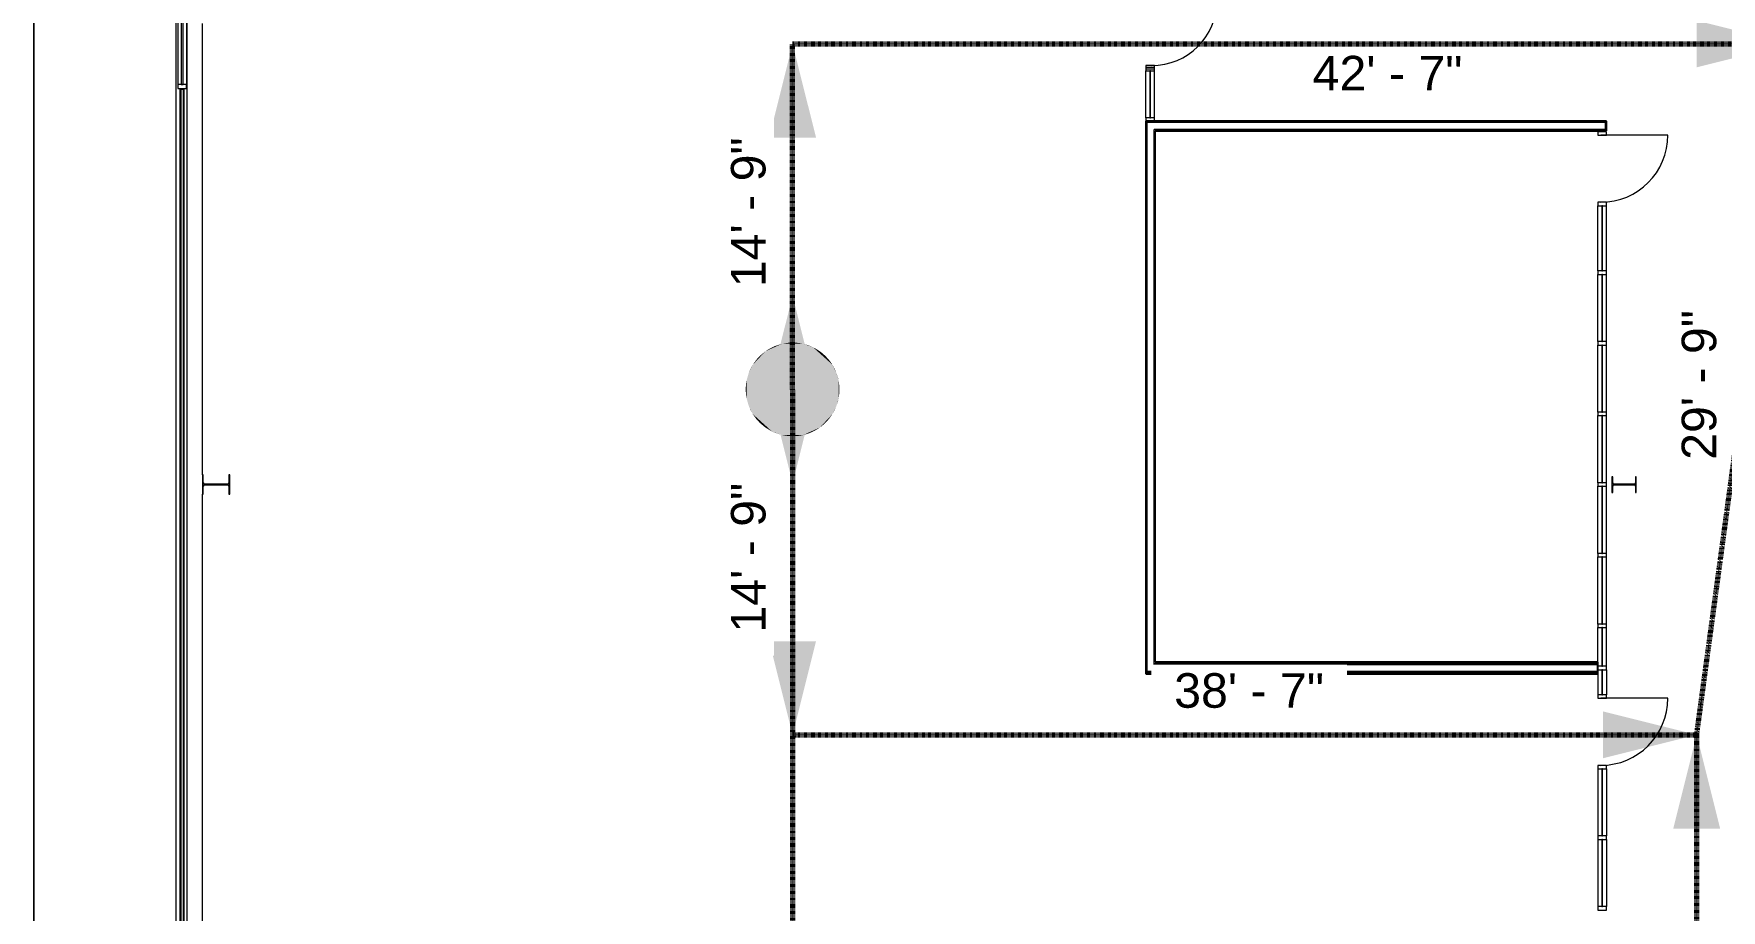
# Model space of a CAD drawing. Header units: inches. Extents: x -1442 to 59636, y -36095 to 792.
# Drawn here: x 55256 to 56120, y -21603 to -21154 of the extents above; entities that cross this region are included whole.
import ezdxf

# ---------------------------------------------------------------- set-up
doc = ezdxf.new("R2010")
doc.units = ezdxf.units.IN
doc.header["$MEASUREMENT"] = 0
doc.linetypes.add('Dash', pattern=[0.25, 0.125, -0.125])
for name, color, linetype, lineweight in [('A-ANNO-IDEN', 131, 'Continuous', 9), ('A-ANNO-NOTE', 131, 'Continuous', 9), ('A-DOOR', 31, 'Continuous', 9), ('A-GENM', 13, 'Continuous', 9), ('A-GLAZ-CURT', 52, 'Continuous', 13), ('A-GLAZ-CWMG', 51, 'Continuous', 13), ('A-SITE-SWLK', 140, 'Continuous', 9), ('A-WALL', 113, 'Continuous', 9), ('A-WALL-PATT', 111, 'Continuous', 25), ('C-TOPO', 7, 'Continuous', 9), ('I-WALL', 2, 'Continuous', 9), ('L-SITE-WALL', 31, 'Continuous', 13), ('S-BEAM', 12, 'Continuous', 9), ('S-COLS', 52, 'Continuous', 13)]:
    doc.layers.add(name, color=color, linetype=linetype, lineweight=lineweight)
doc.styles.add('Arial_2', font='arial.ttf', dxfattribs={"height": 17.703593})
pattern_1 = [(45, (33272.468, 0), (-19.00703, 19.00703), []), (45, (33272.468, 28.8), (-19.00703, 19.00703), [])]
pattern_2 = [(0, (33272.468, 0), (61.44, 15.36), [2.534, -43.546, 2.534, -43.546, -245.76]), (0, (33272.468, 0), (61.44, 15.36), [-92.16, 2.534, -89.626, 2.534, -43.546, -107.52]), (0, (33272.468, 0), (61.44, 15.36), [-230.4, 2.534, -28.186, 2.534, -74.266]), (120, (33295.508, 7.68), (-44.02215, 45.528601), [2.534, -43.546, 2.534, -43.546, -245.76]), (120, (33295.508, 7.68), (-44.02215, 45.528601), [-92.16, 2.534, -89.626, 2.534, -43.546, -107.52]), (120, (33295.508, 7.68), (-44.02215, 45.528601), [-230.4, 2.534, -28.186, 2.534, -74.266]), (240, (33303.188, 38.4), (-17.41785, -60.888601), [2.534, -43.546, 2.534, -43.546, -245.76]), (240, (33303.188, 38.4), (-17.41785, -60.888601), [-92.16, 2.534, -89.626, 2.534, -43.546, -107.52]), (240, (33303.188, 38.4), (-17.41785, -60.888601), [-230.4, 2.534, -28.186, 2.534, -74.266])]

# ---------------------------------------------------------------- blocks, each defined once
blk = doc.blocks.new('Struct_Xcel_Sports Complex_rvt-2-Egress Plan')
at = {"layer": 'L-SITE-WALL', "color": 10}
blk.add_line((22058.14, -21649.43), (22058.14, -21182.12), dxfattribs=at)
blk = doc.blocks.new('Girt_C - 8_D-1405510-Egress Plan')
at = {"layer": 'S-BEAM', "lineweight": 13}
for p, q in [((22061.64, -21143.68), (22061.64, -21646.84)), ((22069.64, -21380.05), (22069.64, -21148.8)), ((22069.64, -21621.3), (22069.64, -21390.05)), ((22069.64, -21646.84), (22069.64, -21631.3)), ((22069.25, -21647.23), (22062.03, -21647.23))]:
    blk.add_line(p, q, dxfattribs=at)
blk = doc.blocks.new('System Panel - INSULATED LOW-E GLAZING _SEE ELEVATIONS FOR U-FACTOR_ SHGC_ _ LT_-827433-Egress Plan')
at = {"layer": 'A-GLAZ-CURT', "lineweight": 9}
for p, q in [((17.09375, -0.25), (-17.09375, -0.25)), ((-17.09375, -0.25), (-17.09375, -1.25)), ((-17.09375, -1.25), (17.09375, -1.25)), ((17.09375, -1.25), (17.09375, -0.25))]:
    blk.add_line(p, q, dxfattribs=at)
at = {"layer": 'A-GLAZ-CURT'}
for p, q in [((-17.09375, -1.25), (-17.09375, -0.25)), ((17.09375, -0.25), (-17.09375, -0.25)), ((-17.09375, -1.25), (17.09375, -1.25)), ((17.09375, -0.25), (17.09375, -1.25))]:
    blk.add_line(p, q, dxfattribs=at)
blk = doc.blocks.new('Rectangular Mullion - Exterior 2_ x 4_5_-V73-Egress Plan')
at = {"layer": 'A-GLAZ-CWMG'}
for p, q in [((22057.02, -21145.93), (22057.02, -21180.12)), ((22061.52, -21145.93), (22061.52, -21180.12))]:
    blk.add_line(p, q, dxfattribs=at)
blk = doc.blocks.new('Rectangular Mullion - Exterior 2_ x 4_5_-1115231-Egress Plan')
at = {"layer": 'A-GLAZ-CWMG'}
for p, q in [((-1, 3), (1, 3)), ((-1, -1.5), (-1, 3)), ((1, 3), (1, -1.5)), ((1, -1.5), (-1, -1.5))]:
    blk.add_line(p, q, dxfattribs=at)
blk = doc.blocks.new('Door_Single_Storefront - one-1371409-Egress Plan')
at = {"layer": 'A-DOOR', "lineweight": 13}
blk.add_line((-17.21875, 34.4375), (-17.21875, 0), dxfattribs=at)
blk.add_arc((-17.21875, 0), 34.4375, 360, 90, dxfattribs=at)
blk = doc.blocks.new('System Panel - Interior Glazing-1220306-Egress Plan')
at = {"layer": 'A-GLAZ-CURT', "lineweight": 9}
for p, q in [((17.21875, 0.9375), (-17.21875, 0.9375)), ((-17.21875, 0.9375), (-17.21875, 0.5625)), ((-17.21875, 0.5625), (17.21875, 0.5625)), ((17.21875, 0.5625), (17.21875, 0.9375))]:
    blk.add_line(p, q, dxfattribs=at)
blk = doc.blocks.new('Rectangular Mullion - Interior 1_75_ x 4_5_-1214730-Egress Plan')
at = {"layer": 'A-GLAZ-CWMG'}
for p, q in [((22784.14, -21311.8), (22784.14, -21277.37)), ((22788.64, -21311.8), (22788.64, -21277.37))]:
    blk.add_line(p, q, dxfattribs=at)
blk = doc.blocks.new('Rectangular Mullion - Interior 1_75_ x 4_5_-1835424-Egress Plan')
at = {"layer": 'A-GLAZ-CWMG'}
for p, q in [((0, 1.5), (-1.75, 1.5)), ((-1.75, 1.5), (-1.75, -3)), ((0, -3), (0, 1.5)), ((-1.75, -3), (0, -3))]:
    blk.add_line(p, q, dxfattribs=at)
blk = doc.blocks.new('Rectangular Mullion - Interior 1_75_ x 4_5_-1220285-Egress Plan')
at = {"layer": 'A-GLAZ-CWMG'}
for p, q in [((-0.875, 1.5), (0.875, 1.5)), ((-0.875, -3), (-0.875, 1.5)), ((0.875, 1.5), (0.875, -3)), ((0.875, -3), (-0.875, -3))]:
    blk.add_line(p, q, dxfattribs=at)
blk = doc.blocks.new('System Panel - Interior Glazing-1870418-Egress Plan')
at = {"layer": 'A-GLAZ-CURT', "lineweight": 9}
for p, q in [((9.94, 0.94), (-9.94, 0.94)), ((-9.94, 0.94), (-9.94, 0.56)), ((-9.94, 0.56), (9.94, 0.56)), ((9.94, 0.56), (9.94, 0.94))]:
    blk.add_line(p, q, dxfattribs=at)
blk = doc.blocks.new('Rectangular Mullion - Interior 1_75_ x 4_5_-1870416-Egress Plan')
at = {"layer": 'A-GLAZ-CWMG'}
for p, q in [((22784.14, -21476.05), (22784.14, -21458.3)), ((22788.64, -21478.18), (22788.64, -21458.3))]:
    blk.add_line(p, q, dxfattribs=at)
blk = doc.blocks.new('System Panel - Interior Glazing-1835623-Egress Plan')
at = {"layer": 'A-GLAZ-CURT', "lineweight": 9}
for p, q in [((16.71875, 0.9375), (-16.71875, 0.9375)), ((-16.71875, 0.9375), (-16.71875, 0.5625)), ((-16.71875, 0.5625), (16.71875, 0.5625)), ((16.71875, 0.5625), (16.71875, 0.9375))]:
    blk.add_line(p, q, dxfattribs=at)
blk = doc.blocks.new('Rectangular Mullion - Interior 1_75_ x 4_5_-1835621-Egress Plan')
at = {"layer": 'A-GLAZ-CWMG'}
for p, q in [((22784.14, -21275.62), (22784.14, -21242.18)), ((22788.64, -21275.62), (22788.64, -21242.18))]:
    blk.add_line(p, q, dxfattribs=at)
blk = doc.blocks.new('Rectangular Mullion - Interior 1_75_ x 4_5_-1314720-Egress Plan')
at = {"layer": 'A-GLAZ-CWMG'}
for p, q in [((-0.875, 1.5), (0.875, 1.5)), ((-0.875, -3), (-0.875, 1.5)), ((0.875, 1.5), (0.875, -3)), ((0.875, -3), (-0.875, -3))]:
    blk.add_line(p, q, dxfattribs=at)
blk = doc.blocks.new('Path of Travel - 01 Start-1871620-Egress Plan')
at = {"layer": 'A-GENM', "linetype": 'Dash', "lineweight": 70}
blk.add_line((8.96, 0), (185.96, 0), dxfattribs=at)
blk = doc.blocks.new('Path of Travel - 02 Middle-1871644-Egress Plan')
at = {"layer": 'A-GENM', "linetype": 'Dash', "lineweight": 70}
blk.add_line((8.96, 0), (471.95, 0), dxfattribs=at)
blk = doc.blocks.new('Path of Travel - 02 Middle-1871670-Egress Plan')
at = {"layer": 'A-GENM', "linetype": 'Dash', "lineweight": 70}
blk.add_line((8.96, 0), (366.19, 0), dxfattribs=at)
blk = doc.blocks.new('Path of Travel - 02 Middle-1853280-Egress Plan')
at = {"layer": 'A-GENM', "linetype": 'Dash', "lineweight": 70}
blk.add_line((8.96, 0), (519.87, 0), dxfattribs=at)
blk = doc.blocks.new('Path of Travel - 02 Middle-1871584-Egress Plan')
at = {"layer": 'A-GENM', "linetype": 'Dash', "lineweight": 70}
blk.add_line((8.96, 0), (163.77, 0), dxfattribs=at)
blk = doc.blocks.new('Path of Travel - 02 Middle-1871645-Egress Plan')
at = {"layer": 'A-GENM', "linetype": 'Dash', "lineweight": 70}
blk.add_line((8.96, 0), (799.08, 0), dxfattribs=at)
blk = doc.blocks.new('Rectangular Mullion - Interior 1_75_ x 4_5_-1220307-Egress Plan')
at = {"layer": 'A-GLAZ-CWMG'}
for p, q in [((-1.75, 1.5), (0, 1.5)), ((-1.75, -3), (-1.75, 1.5)), ((0, 1.5), (0, -3)), ((0, -3), (-1.75, -3))]:
    blk.add_line(p, q, dxfattribs=at)
blk = doc.blocks.new('System Panel - Interior Glazing-1220293-Egress Plan')
at = {"layer": 'A-GLAZ-CURT', "lineweight": 9}
for p, q in [((17.21875, -0.5625), (-17.21875, -0.5625)), ((-17.21875, -0.5625), (-17.21875, -0.9375)), ((-17.21875, -0.9375), (17.21875, -0.9375)), ((17.21875, -0.9375), (17.21875, -0.5625))]:
    blk.add_line(p, q, dxfattribs=at)
blk = doc.blocks.new('System Panel - Interior Glazing-1870824-Egress Plan')
at = {"layer": 'A-GLAZ-CURT', "lineweight": 9}
for p, q in [((17.21875, -0.5625), (-17.21875, -0.5625)), ((-17.21875, -0.5625), (-17.21875, -0.9375)), ((-17.21875, -0.9375), (17.21875, -0.9375)), ((17.21875, -0.9375), (17.21875, -0.5625))]:
    blk.add_line(p, q, dxfattribs=at)
blk = doc.blocks.new('Rectangular Mullion - Interior 1_75_ x 4_5_-1179494-Egress Plan')
at = {"layer": 'A-GLAZ-CWMG'}
for p, q in [((24570.45, -22362.3), (24604.89, -22362.3)), ((24570.45, -22366.8), (24604.89, -22366.8))]:
    blk.add_line(p, q, dxfattribs=at)
blk = doc.blocks.new('Rectangular Mullion - Interior 1_75_ x 4_5_-1220290-Egress Plan')
at = {"layer": 'A-GLAZ-CWMG'}
for p, q in [((-0.875, 3), (0.875, 3)), ((-0.875, -1.5), (-0.875, 3)), ((0.875, 3), (0.875, -1.5)), ((0.875, -1.5), (-0.875, -1.5))]:
    blk.add_line(p, q, dxfattribs=at)
blk = doc.blocks.new('Door_Single_Storefront - one-1371407-Egress Plan')
at = {"layer": 'A-DOOR', "lineweight": 13}
blk.add_line((-17.21875, 34.4375), (-17.21875, 0), dxfattribs=at)
blk.add_arc((-17.21875, 0), 34.4375, 360, 90, dxfattribs=at)
blk = doc.blocks.new('Rectangular Mullion - Interior 1_75_ x 4_5_-1870858-Egress Plan')
at = {"layer": 'A-GLAZ-CWMG'}
for p, q in [((22784.14, -21530.68), (22784.14, -21565.12)), ((22788.64, -21530.68), (22788.64, -21565.12))]:
    blk.add_line(p, q, dxfattribs=at)
blk = doc.blocks.new('System Panel - Interior Glazing-1870739-Egress Plan')
at = {"layer": 'A-GLAZ-CURT', "lineweight": 9}
for p, q in [((6.41, -0.56), (-6.41, -0.56)), ((-6.41, -0.56), (-6.41, -0.94)), ((-6.41, -0.94), (6.41, -0.94)), ((6.41, -0.94), (6.41, -0.56))]:
    blk.add_line(p, q, dxfattribs=at)
blk = doc.blocks.new('Rectangular Mullion - Interior 1_75_ x 4_5_-1870859-Egress Plan')
at = {"layer": 'A-GLAZ-CWMG'}
for p, q in [((22784.14, -21482.05), (22784.14, -21492.74)), ((22788.64, -21479.93), (22788.64, -21492.74))]:
    blk.add_line(p, q, dxfattribs=at)
blk = doc.blocks.new('Door_Single_Storefront - one-1980270-Egress Plan')
at = {"layer": 'A-DOOR', "lineweight": 13}
blk.add_line((-16.71875, 33.4375), (-16.71875, 0), dxfattribs=at)
blk.add_arc((-16.71875, 0), 33.4375, 360, 90, dxfattribs=at)
blk = doc.blocks.new('System Panel - Interior Glazing-1980142-Egress Plan')
at = {"layer": 'A-GLAZ-CURT', "lineweight": 9}
for p, q in [((12.03, -0.56), (-12.03, -0.56)), ((-12.03, -0.56), (-12.03, -0.94)), ((-12.03, -0.94), (12.03, -0.94)), ((12.03, -0.94), (12.03, -0.56))]:
    blk.add_line(p, q, dxfattribs=at)
blk = doc.blocks.new('Rectangular Mullion - Interior 1_75_ x 4_5_-1980268-Egress Plan')
at = {"layer": 'A-GLAZ-CWMG'}
for p, q in [((22552.7, -21197.18), (22552.7, -21173.12)), ((22557.2, -21197.18), (22557.2, -21173.12))]:
    blk.add_line(p, q, dxfattribs=at)
blk = doc.blocks.new('Rectangular Mullion - Interior 1_75_ x 4_5_-1220297-Egress Plan')
at = {"layer": 'A-GLAZ-CWMG'}
for p, q in [((-1.75, 3), (0, 3)), ((-1.75, -1.5), (-1.75, 3)), ((0, 3), (0, -1.5)), ((0, -1.5), (-1.75, -1.5))]:
    blk.add_line(p, q, dxfattribs=at)

msp = doc.modelspace()

# ---------------------------------------------------------------- hatches: boundary and pattern name
at = {"layer": 'A-ANNO-NOTE'}
for points in [[(56107.21, -21171.3), (56155.21, -21159.3), (56107.21, -21147.3)], [(55656.31, -21207.3), (55644.31, -21159.3), (55632.31, -21207.3)], [(55656.31, -21336.3), (55644.31, -21288.3), (55632.31, -21336.3)], [(55623.91, -21323.65), (55638.93, -21312.9), (55630.35, -21316.77)], [(55623.91, -21323.65), (55654.78, -21314.7), (55638.93, -21312.9)], [(55623.91, -21323.65), (55638.93, -21312.9), (55630.35, -21316.77)], [(55623.91, -21323.65), (55654.78, -21314.7), (55638.93, -21312.9)], [(55633.83, -21357.89), (55654.78, -21314.7), (55623.91, -21323.65)], [(55633.83, -21357.89), (55654.78, -21314.7), (55623.91, -21323.65)], [(55623.91, -21323.65), (55630.35, -21316.77), (55625.74, -21321.08)], [(55623.91, -21323.65), (55630.35, -21316.77), (55625.74, -21321.08)], [(55625.74, -21321.08), (55630.35, -21316.77), (55627.58, -21319.09)], [(55625.74, -21321.08), (55630.35, -21316.77), (55627.58, -21319.09)], [(55630.35, -21316.77), (55638.93, -21312.9), (55635.07, -21314.14)], [(55630.35, -21316.77), (55638.93, -21312.9), (55635.07, -21314.14)], [(55630.35, -21316.77), (55635.07, -21314.14), (55631.47, -21316.02)], [(55630.35, -21316.77), (55635.07, -21314.14), (55631.47, -21316.02)], [(55633.83, -21357.89), (55664.7, -21348.94), (55654.78, -21314.7)], [(55633.83, -21357.89), (55664.7, -21348.94), (55654.78, -21314.7)], [(55638.93, -21312.9), (55649.68, -21312.9), (55642.05, -21312.4)], [(55638.93, -21312.9), (55649.68, -21312.9), (55642.05, -21312.4)], [(55654.78, -21314.7), (55649.68, -21312.9), (55638.93, -21312.9)], [(55654.78, -21314.7), (55649.68, -21312.9), (55638.93, -21312.9)], [(55649.68, -21312.9), (55646.56, -21312.4), (55642.05, -21312.4)], [(55649.68, -21312.9), (55646.56, -21312.4), (55642.05, -21312.4)], [(55646.11, -21312.36), (55644.76, -21312.3), (55642.5, -21312.36)], [(55646.11, -21312.36), (55644.76, -21312.3), (55642.5, -21312.36)], [(55646.56, -21312.4), (55646.11, -21312.36), (55642.5, -21312.36)], [(55646.56, -21312.4), (55646.11, -21312.36), (55642.5, -21312.36)], [(55649.68, -21312.9), (55648.35, -21312.64), (55646.56, -21312.4)], [(55649.68, -21312.9), (55648.35, -21312.64), (55646.56, -21312.4)], [(55653.54, -21314.14), (55652.28, -21313.66), (55649.68, -21312.9)], [(55654.78, -21314.7), (55653.54, -21314.14), (55649.68, -21312.9)], [(55653.54, -21314.14), (55652.28, -21313.66), (55649.68, -21312.9)], [(55654.78, -21314.7), (55653.54, -21314.14), (55649.68, -21312.9)], [(55658.27, -21316.77), (55657.14, -21316.02), (55654.78, -21314.7)], [(55664.7, -21323.65), (55658.27, -21316.77), (55654.78, -21314.7)], [(55664.7, -21348.94), (55664.7, -21323.65), (55654.78, -21314.7)], [(55664.7, -21348.94), (55664.7, -21323.65), (55654.78, -21314.7)], [(55664.7, -21323.65), (55658.27, -21316.77), (55654.78, -21314.7)], [(55658.27, -21316.77), (55657.14, -21316.02), (55654.78, -21314.7)], [(55661.04, -21319.09), (55659.35, -21317.59), (55658.27, -21316.77)], [(55662.87, -21321.08), (55661.04, -21319.09), (55658.27, -21316.77)], [(55664.7, -21323.65), (55662.87, -21321.08), (55658.27, -21316.77)], [(55664.7, -21323.65), (55662.87, -21321.08), (55658.27, -21316.77)], [(55662.87, -21321.08), (55661.04, -21319.09), (55658.27, -21316.77)], [(55661.04, -21319.09), (55659.35, -21317.59), (55658.27, -21316.77)], [(55623.91, -21348.94), (55623.91, -21323.65), (55621.9, -21327.69)], [(55621.9, -21327.69), (55623.91, -21323.65), (55622.81, -21325.62)], [(55621.9, -21327.69), (55623.91, -21323.65), (55622.81, -21325.62)], [(55623.91, -21348.94), (55623.91, -21323.65), (55621.9, -21327.69)], [(55633.83, -21357.89), (55623.91, -21323.65), (55623.91, -21348.94)], [(55633.83, -21357.89), (55623.91, -21323.65), (55623.91, -21348.94)], [(55664.7, -21323.65), (55664.21, -21322.89), (55662.87, -21321.08)], [(55664.7, -21323.65), (55664.21, -21322.89), (55662.87, -21321.08)], [(55666.71, -21327.69), (55665.8, -21325.62), (55664.7, -21323.65)], [(55666.71, -21344.9), (55666.71, -21327.69), (55664.7, -21323.65)], [(55664.7, -21348.94), (55666.71, -21344.9), (55664.7, -21323.65)], [(55664.7, -21348.94), (55666.71, -21344.9), (55664.7, -21323.65)], [(55666.71, -21344.9), (55666.71, -21327.69), (55664.7, -21323.65)], [(55666.71, -21327.69), (55665.8, -21325.62), (55664.7, -21323.65)], [(55620.54, -21339.67), (55620.54, -21332.92), (55620.33, -21335.17)], [(55620.54, -21339.67), (55620.54, -21332.92), (55620.33, -21335.17)], [(55620.54, -21339.67), (55620.33, -21335.17), (55620.33, -21337.42)], [(55620.54, -21339.67), (55620.33, -21335.17), (55620.33, -21337.42)], [(55620.77, -21341), (55620.77, -21331.59), (55620.54, -21332.92)], [(55620.77, -21341), (55620.77, -21331.59), (55620.54, -21332.92)], [(55620.77, -21341), (55620.54, -21332.92), (55620.54, -21339.67)], [(55620.77, -21341), (55620.54, -21332.92), (55620.54, -21339.67)], [(55620.77, -21341), (55621.9, -21327.69), (55620.77, -21331.59)], [(55621.9, -21344.9), (55621.9, -21327.69), (55620.77, -21341)], [(55621.9, -21344.9), (55621.9, -21327.69), (55620.77, -21331.59)], [(55621.9, -21344.9), (55620.77, -21331.59), (55620.77, -21341)], [(55623.91, -21348.94), (55621.9, -21327.69), (55621.9, -21344.9)], [(55623.91, -21348.94), (55621.9, -21327.69), (55621.9, -21344.9)], [(55667.84, -21331.59), (55667.54, -21330.27), (55666.71, -21327.69)], [(55667.84, -21341), (55667.84, -21331.59), (55666.71, -21327.69)], [(55666.71, -21344.9), (55667.84, -21341), (55666.71, -21327.69)], [(55667.84, -21331.59), (55667.54, -21330.27), (55666.71, -21327.69)], [(55666.71, -21344.9), (55667.84, -21331.59), (55666.71, -21327.69)], [(55666.71, -21344.9), (55667.84, -21341), (55667.84, -21331.59)], [(55668.07, -21339.67), (55668.07, -21332.92), (55667.84, -21331.59)], [(55667.84, -21341), (55668.07, -21339.67), (55667.84, -21331.59)], [(55667.84, -21341), (55668.07, -21339.67), (55667.84, -21331.59)], [(55668.07, -21339.67), (55668.07, -21332.92), (55667.84, -21331.59)], [(55668.28, -21337.42), (55668.28, -21335.17), (55668.07, -21332.92)], [(55668.07, -21339.67), (55668.28, -21337.42), (55668.07, -21332.92)], [(55668.07, -21339.67), (55668.28, -21337.42), (55668.07, -21332.92)], [(55668.28, -21337.42), (55668.28, -21335.17), (55668.07, -21332.92)], [(55644.31, -21384.3), (55656.31, -21336.3), (55632.31, -21336.3)], [(55666.71, -21344.9), (55667.54, -21342.32), (55667.84, -21341)], [(55666.71, -21344.9), (55667.54, -21342.32), (55667.84, -21341)], [(55623.91, -21348.94), (55621.9, -21344.9), (55622.81, -21346.97)], [(55623.91, -21348.94), (55621.9, -21344.9), (55622.81, -21346.97)], [(55630.35, -21355.82), (55623.91, -21348.94), (55625.74, -21351.51)], [(55633.83, -21357.89), (55623.91, -21348.94), (55630.35, -21355.82)], [(55633.83, -21357.89), (55623.91, -21348.94), (55630.35, -21355.82)], [(55630.35, -21355.82), (55623.91, -21348.94), (55625.74, -21351.51)], [(55630.35, -21355.82), (55625.74, -21351.51), (55627.58, -21353.5)], [(55630.35, -21355.82), (55625.74, -21351.51), (55627.58, -21353.5)], [(55649.68, -21359.69), (55664.7, -21348.94), (55633.83, -21357.89)], [(55649.68, -21359.69), (55664.7, -21348.94), (55633.83, -21357.89)], [(55649.68, -21359.69), (55658.27, -21355.82), (55664.7, -21348.94)], [(55649.68, -21359.69), (55658.27, -21355.82), (55664.7, -21348.94)], [(55658.27, -21355.82), (55662.87, -21351.51), (55664.7, -21348.94)], [(55658.27, -21355.82), (55662.87, -21351.51), (55664.7, -21348.94)], [(55658.27, -21355.82), (55661.04, -21353.5), (55662.87, -21351.51)], [(55658.27, -21355.82), (55661.04, -21353.5), (55662.87, -21351.51)], [(55664.7, -21348.94), (55665.8, -21346.97), (55666.71, -21344.9)], [(55664.7, -21348.94), (55665.8, -21346.97), (55666.71, -21344.9)], [(55649.68, -21359.69), (55633.83, -21357.89), (55638.93, -21359.69)], [(55638.93, -21359.69), (55633.83, -21357.89), (55635.07, -21358.45)], [(55649.68, -21359.69), (55633.83, -21357.89), (55638.93, -21359.69)], [(55638.93, -21359.69), (55633.83, -21357.89), (55635.07, -21358.45)], [(55646.56, -21360.19), (55638.93, -21359.69), (55642.05, -21360.19)], [(55646.56, -21360.19), (55649.68, -21359.69), (55638.93, -21359.69)], [(55646.56, -21360.19), (55649.68, -21359.69), (55638.93, -21359.69)], [(55642.05, -21360.19), (55646.56, -21360.19), (55638.93, -21359.69)], [(55646.11, -21360.23), (55646.56, -21360.19), (55642.05, -21360.19)], [(55646.11, -21360.23), (55646.56, -21360.19), (55642.05, -21360.19)], [(55643.85, -21360.29), (55646.11, -21360.23), (55642.5, -21360.23)], [(55643.85, -21360.29), (55646.11, -21360.23), (55642.5, -21360.23)], [(55646.56, -21360.19), (55648.35, -21359.95), (55649.68, -21359.69)], [(55646.56, -21360.19), (55648.35, -21359.95), (55649.68, -21359.69)], [(55649.68, -21359.69), (55653.54, -21358.45), (55658.27, -21355.82)], [(55649.68, -21359.69), (55653.54, -21358.45), (55658.27, -21355.82)], [(55649.68, -21359.69), (55652.28, -21358.93), (55653.54, -21358.45)], [(55649.68, -21359.69), (55652.28, -21358.93), (55653.54, -21358.45)], [(55653.54, -21358.45), (55657.14, -21356.57), (55658.27, -21355.82)], [(55653.54, -21358.45), (55657.14, -21356.57), (55658.27, -21355.82)], [(55653.54, -21358.45), (55655.98, -21357.27), (55657.14, -21356.57)], [(55653.54, -21358.45), (55655.98, -21357.27), (55657.14, -21356.57)], [(55658.27, -21355.82), (55659.35, -21355), (55661.04, -21353.5)], [(55658.27, -21355.82), (55659.35, -21355), (55661.04, -21353.5)], [(55644.31, -21513.3), (55656.31, -21465.3), (55632.31, -21465.3), (55637.14, -21484.63)], [(56059.3, -21525.3), (56107.3, -21513.3), (56059.3, -21501.3)], [(56119.3, -21561.3), (56107.3, -21513.3), (56095.3, -21561.3)]]:
    msp.add_hatch(color=256, dxfattribs=at).paths.add_polyline_path(points, flags=0)
at = {"layer": 'A-WALL-PATT', "lineweight": 9}
h = msp.add_hatch(dxfattribs=at)
h.set_pattern_fill('FP_13', color=256, style=0, pattern_type=2)
h.set_pattern_definition(pattern_2)
h.paths.add_polyline_path([(55825.8, -21480.8), (55825.8, -21198.93), (55825.17, -21198.93), (55825.17, -21480.8)], flags=0)
h.paths.add_polyline_path([(55825.17, -21135.18), (55825.8, -21135.18), (55825.8, -20899.99), (55825.6, -20899.99), (55825.17, -20899.55), (55825.17, -21132.3)], flags=0)
h = msp.add_hatch(dxfattribs=at)
h.set_pattern_fill('FP_13', color=256, style=0, pattern_type=2)
h.set_pattern_definition(pattern_2)
h.paths.add_polyline_path([(55830.05, -21476.05), (55830.05, -21203.18), (55829.42, -21203.18), (55829.42, -21476.05)], flags=0)
h.paths.add_polyline_path([(55829.42, -21130.93), (55830.05, -21130.93), (55830.05, -20900.3), (55829.42, -20900.3), (55829.42, -21130.31)], flags=0)
h.paths.add_polyline_path([(55825.8, -20900.18), (55827.73, -20900.18), (55827.73, -20899.92), (55825.8, -20899.75), (55825.8, -20899.99)], flags=0)
h = msp.add_hatch(dxfattribs=at)
h.set_pattern_fill('FP_13', color=256, style=0, pattern_type=2)
h.set_pattern_definition(pattern_2)
h.paths.add_polyline_path([(55986.66, -21199.55), (56061.11, -21199.55), (56061.11, -21198.93), (55825.8, -21198.93), (55825.8, -21199.55), (55830.05, -21199.55)], flags=0)
h = msp.add_hatch(dxfattribs=at)
h.set_pattern_fill('FP_13', color=256, style=0, pattern_type=2)
h.set_pattern_definition(pattern_2)
h.paths.add_polyline_path([(56056.61, -21203.8), (56061.11, -21203.8), (56061.11, -21199.55), (56060.48, -21199.55), (56060.48, -21203.18), (55830.05, -21203.18), (55830.05, -21203.8), (56023.02, -21203.8)], flags=0)
h = msp.add_hatch(dxfattribs=at)
h.set_pattern_fill('FP_13', color=256, style=0, pattern_type=2)
h.set_pattern_definition(pattern_2)
h.paths.add_polyline_path([(56056.61, -21481.43), (56056.61, -21480.8), (55825.17, -21480.8), (55825.17, -21481.43), (55986.66, -21481.43)], flags=0)
h = msp.add_hatch(dxfattribs=at)
h.set_pattern_fill('FP_13', color=256, style=0, pattern_type=2)
h.set_pattern_definition(pattern_2)
h.paths.add_polyline_path([(56056.61, -21476.68), (56056.61, -21476.05), (55829.42, -21476.05), (55829.42, -21476.68), (55986.66, -21476.68)], flags=0)
h = msp.add_hatch(dxfattribs=at)
h.set_pattern_fill('FP_13', color=256, style=0, pattern_type=2)
h.set_pattern_definition(pattern_2)
h.paths.add_polyline_path([(55898.74, -21477.3), (56056.61, -21477.3), (56056.61, -21476.68), (55829.42, -21476.68), (55829.42, -21477.3), (55830.05, -21477.3)], flags=0)
at = {"layer": 'S-COLS', "lineweight": 9}
h = msp.add_hatch(dxfattribs=at)
h.set_pattern_fill('FP_11', color=256, style=0, pattern_type=2)
h.set_pattern_definition(pattern_1)
h.paths.add_polyline_path([(55342.11, -21390.05), (55342.54, -21390.05), (55342.54, -21385.89), (55342.74, -21385.4), (55343.23, -21385.2), (55354.98, -21385.2), (55355.47, -21385.4), (55355.67, -21385.89), (55355.67, -21390.05), (55356.11, -21390.05), (55356.11, -21380.05), (55355.67, -21380.05), (55355.67, -21384.22), (55355.47, -21384.71), (55354.98, -21384.91), (55343.23, -21384.91), (55342.74, -21384.71), (55342.54, -21384.22), (55342.54, -21380.05), (55342.11, -21380.05)], flags=0)
h = msp.add_hatch(dxfattribs=at)
h.set_pattern_fill('FP_11', color=256, style=0, pattern_type=2)
h.set_pattern_definition(pattern_1)
h.paths.add_polyline_path([(56063.86, -21389.05), (56064.29, -21389.05), (56064.29, -21385.89), (56064.49, -21385.4), (56064.98, -21385.2), (56075.23, -21385.2), (56075.72, -21385.4), (56075.92, -21385.93), (56075.92, -21389.05), (56076.36, -21389.05), (56076.36, -21381.05), (56075.92, -21381.05), (56075.92, -21384.22), (56075.72, -21384.71), (56075.23, -21384.91), (56064.98, -21384.91), (56064.46, -21384.63), (56064.29, -21384.18), (56064.29, -21381.05), (56063.86, -21381.05), (56063.86, -21385.93)], flags=0)

# ---------------------------------------------------------------- linework, layer by layer
at = {"layer": 'A-SITE-SWLK', "lineweight": 13}
msp.add_line((55255.7, -20555.02), (55255.7, -21649.18), dxfattribs=at)
at = {"layer": 'A-WALL', "lineweight": 25}
for p, q in [((55330.93, -21182.43), (55330.93, -21649.12)), ((55332.51, -21182.43), (55330.93, -21182.43)), ((55332.51, -21649.12), (55332.51, -21182.43))]:
    msp.add_line(p, q, dxfattribs=at)
at = {"layer": 'A-WALL'}
for p, q in [((55825.8, -21480.8), (55825.8, -21199.55)), ((56060.48, -21199.55), (55825.8, -21199.55)), ((56060.48, -21203.18), (55829.42, -21203.18)), ((55829.42, -21477.3), (55829.42, -21203.18)), ((56060.48, -21199.55), (56060.48, -21203.18)), ((56056.61, -21480.8), (55825.17, -21480.8)), ((55825.17, -21481.43), (56056.61, -21481.43)), ((55829.42, -21476.68), (56056.61, -21476.68)), ((55829.42, -21477.3), (56056.61, -21477.3))]:
    msp.add_line(p, q, dxfattribs=at)
at = {"layer": 'C-TOPO', "lineweight": 13}
for p, q in [((55255.7, -20555.02), (55255.7, -21649.18)), ((55255.7, -21649.18), (55255.7, -20555.02))]:
    msp.add_line(p, q, dxfattribs=at)
at = {"layer": 'I-WALL', "lineweight": 25}
for p, q in [((56061.11, -21198.93), (55825.17, -21198.93)), ((55825.17, -21198.93), (55825.17, -21482.05)), ((55830.05, -21203.8), (56061.11, -21203.8)), ((55830.05, -21476.05), (55830.05, -21203.8)), ((56061.11, -21203.8), (56061.11, -21198.93)), ((55825.17, -21482.05), (56056.61, -21482.05)), ((56056.61, -21476.05), (55830.05, -21476.05)), ((56056.61, -21482.05), (56056.61, -21476.05))]:
    msp.add_line(p, q, dxfattribs=at)
at = {"layer": 'L-SITE-WALL'}
for p, q in [((55328.61, -22800.8), (55328.61, -20889.55)), ((55330.61, -21182.12), (55330.61, -21649.43))]:
    msp.add_line(p, q, dxfattribs=at)
at = {"layer": 'S-COLS', "lineweight": 15}
for p, q in [((55342.54, -21380.05), (55342.11, -21380.05)), ((55342.11, -21380.05), (55342.11, -21390.05)), ((55342.54, -21384.22), (55342.54, -21380.05)), ((55342.54, -21390.05), (55342.54, -21385.89)), ((55354.98, -21384.91), (55343.23, -21384.91)), ((55343.23, -21385.2), (55354.98, -21385.2)), ((55356.11, -21380.05), (55355.67, -21380.05)), ((55355.67, -21380.05), (55355.67, -21384.22)), ((55355.67, -21385.89), (55355.67, -21390.05)), ((55356.11, -21390.05), (55356.11, -21380.05)), ((56064.29, -21381.05), (56063.86, -21381.05)), ((56063.86, -21381.05), (56063.86, -21389.05)), ((56064.29, -21384.22), (56064.29, -21381.05)), ((56064.29, -21389.05), (56064.29, -21385.89)), ((56075.23, -21384.91), (56064.98, -21384.91)), ((56064.98, -21385.2), (56075.23, -21385.2)), ((56076.36, -21381.05), (56075.92, -21381.05)), ((56075.92, -21381.05), (56075.92, -21384.22)), ((56075.92, -21385.89), (56075.92, -21389.05)), ((56076.36, -21389.05), (56076.36, -21381.05)), ((55342.11, -21390.05), (55342.54, -21390.05)), ((55355.67, -21390.05), (55356.11, -21390.05)), ((56063.86, -21389.05), (56064.29, -21389.05)), ((56075.92, -21389.05), (56076.36, -21389.05))]:
    msp.add_line(p, q, dxfattribs=at)
for centre, start, end in [((55343.23, -21384.22), 180, 270), ((55343.23, -21385.89), 90, 180), ((55354.98, -21384.22), 270, 0), ((55354.98, -21385.89), 0, 90), ((56064.98, -21384.22), 180, 270), ((56064.98, -21385.89), 90, 180), ((56075.23, -21384.22), 270, 0), ((56075.23, -21385.89), 0, 90)]:
    msp.add_arc(centre, 0.691, start, end, dxfattribs=at)

# ---------------------------------------------------------------- block references
at = {"layer": 'A-DOOR', "lineweight": 13, "rotation": 270}
for name, p in [('Door_Single_Storefront - one-1980270-Egress Plan', (55828.17, -21153.65)), ('Door_Single_Storefront - one-1371409-Egress Plan', (56058.11, -21223.21)), ('Door_Single_Storefront - one-1371407-Egress Plan', (56058.11, -21511.71))]:
    msp.add_blockref(name, p, dxfattribs=at)
at = {"layer": 'A-GENM', "lineweight": 13}
for name, p, rotation in [('Path of Travel - 01 Start-1871620-Egress Plan', (55644.31, -21345.25), 90), ('Path of Travel - 02 Middle-1871670-Egress Plan', (56106.1, -21522.17), 82.29218591526896), ('Path of Travel - 01 Start-1871620-Egress Plan', (55644.31, -21327.34), 270), ('Path of Travel - 02 Middle-1871584-Egress Plan', (55644.31, -21504.34), 270), ('Path of Travel - 02 Middle-1871645-Egress Plan', (56107.3, -22312.37), 90)]:
    msp.add_blockref(name, p, dxfattribs=dict(at, rotation=rotation))
for name, p in [('Path of Travel - 02 Middle-1853280-Egress Plan', (55635.35, -21159.3)), ('Path of Travel - 02 Middle-1871644-Egress Plan', (55635.35, -21513.3))]:
    msp.add_blockref(name, p, dxfattribs=at)
at = {"layer": 'A-GLAZ-CURT'}
for name, p, rotation in [('System Panel - INSULATED LOW-E GLAZING _SEE ELEVATIONS FOR U-FACTOR_ SHGC_ _ LT_-827433-Egress Plan', (55330.98, -21163.02), 89.99999999996285), ('System Panel - Interior Glazing-1980142-Egress Plan', (55828.17, -21185.15), 270), ('System Panel - Interior Glazing-1835623-Egress Plan', (56058.11, -21258.9), 270), ('System Panel - Interior Glazing-1220306-Egress Plan', (56058.11, -21294.58), 270), ('System Panel - Interior Glazing-1220306-Egress Plan', (56058.11, -21330.77), 270), ('System Panel - Interior Glazing-1220306-Egress Plan', (56058.11, -21366.96), 270), ('System Panel - Interior Glazing-1220306-Egress Plan', (56058.11, -21403.15), 270), ('System Panel - Interior Glazing-1220306-Egress Plan', (56058.11, -21439.33), 270), ('System Panel - Interior Glazing-1870418-Egress Plan', (56058.11, -21468.24), 270), ('System Panel - Interior Glazing-1870739-Egress Plan', (56058.11, -21486.33), 90), ('System Panel - Interior Glazing-1870824-Egress Plan', (56058.11, -21547.9), 90), ('System Panel - Interior Glazing-1220293-Egress Plan', (56058.11, -21584.08), 90)]:
    msp.add_blockref(name, p, dxfattribs=dict(at, rotation=rotation))
at = {"layer": 'A-GLAZ-CWMG'}
for name, p in [('Rectangular Mullion - Exterior 2_ x 4_5_-V73-Egress Plan', (33272.47, 0)), ('Rectangular Mullion - Interior 1_75_ x 4_5_-1980268-Egress Plan', (33272.47, 0)), ('Rectangular Mullion - Interior 1_75_ x 4_5_-1835621-Egress Plan', (33272.47, 0)), ('Rectangular Mullion - Interior 1_75_ x 4_5_-1214730-Egress Plan', (33272.47, 0)), ('Rectangular Mullion - Interior 1_75_ x 4_5_-1214730-Egress Plan', (33272.47, -36.19)), ('Rectangular Mullion - Interior 1_75_ x 4_5_-1214730-Egress Plan', (33272.47, -72.37)), ('Rectangular Mullion - Interior 1_75_ x 4_5_-1214730-Egress Plan', (33272.47, -108.56)), ('Rectangular Mullion - Interior 1_75_ x 4_5_-1214730-Egress Plan', (33272.47, -144.75)), ('Rectangular Mullion - Interior 1_75_ x 4_5_-1870416-Egress Plan', (33272.47, 0)), ('Rectangular Mullion - Interior 1_75_ x 4_5_-1870859-Egress Plan', (33272.47, 0)), ('Rectangular Mullion - Interior 1_75_ x 4_5_-1870858-Egress Plan', (33272.47, 0))]:
    msp.add_blockref(name, p, dxfattribs=at)
at = {"layer": 'A-GLAZ-CWMG', "extrusion": (0, 0, -1)}
for name, p, rotation in [('Rectangular Mullion - Interior 1_75_ x 4_5_-1220290-Egress Plan', (-55828.17, -21171.24), 270), ('Rectangular Mullion - Interior 1_75_ x 4_5_-1220290-Egress Plan', (-55828.17, -21172.24), 270), ('Rectangular Mullion - Exterior 2_ x 4_5_-1115231-Egress Plan', (-55330.98, -21181.12), 90.00000000003713), ('Rectangular Mullion - Interior 1_75_ x 4_5_-1220297-Egress Plan', (-55828.17, -21198.93), 270), ('Rectangular Mullion - Interior 1_75_ x 4_5_-1314720-Egress Plan', (-56058.11, -21241.3), 270), ('Rectangular Mullion - Interior 1_75_ x 4_5_-1220285-Egress Plan', (-56058.11, -21276.49), 270), ('Rectangular Mullion - Interior 1_75_ x 4_5_-1220285-Egress Plan', (-56058.11, -21312.68), 270), ('Rectangular Mullion - Interior 1_75_ x 4_5_-1220285-Egress Plan', (-56058.11, -21348.87), 270), ('Rectangular Mullion - Interior 1_75_ x 4_5_-1220285-Egress Plan', (-56058.11, -21385.05), 270), ('Rectangular Mullion - Interior 1_75_ x 4_5_-1220285-Egress Plan', (-56058.11, -21421.24), 270), ('Rectangular Mullion - Interior 1_75_ x 4_5_-1220285-Egress Plan', (-56058.11, -21457.43), 270), ('Rectangular Mullion - Interior 1_75_ x 4_5_-1220307-Egress Plan', (-56058.11, -21479.93), 270), ('Rectangular Mullion - Interior 1_75_ x 4_5_-1220290-Egress Plan', (-56058.11, -21493.62), 90), ('Rectangular Mullion - Interior 1_75_ x 4_5_-1220290-Egress Plan', (-56058.11, -21529.8), 90), ('Rectangular Mullion - Interior 1_75_ x 4_5_-1220290-Egress Plan', (-56058.11, -21565.99), 90), ('Rectangular Mullion - Interior 1_75_ x 4_5_-1220290-Egress Plan', (-56058.11, -21602.18), 90)]:
    msp.add_blockref(name, p, dxfattribs=dict(at, rotation=rotation))
at = {"layer": 'A-GLAZ-CWMG'}
for name, p, rotation in [('Rectangular Mullion - Interior 1_75_ x 4_5_-1835424-Egress Plan', (56058.11, -21204.24), 90), ('Rectangular Mullion - Interior 1_75_ x 4_5_-1179494-Egress Plan', (78423.41, 3003.59), 270)]:
    msp.add_blockref(name, p, dxfattribs=dict(at, rotation=rotation))
at = {"layer": 'S-BEAM', "lineweight": 13}
msp.add_blockref('Girt_C - 8_D-1405510-Egress Plan', (33272.47, 0), dxfattribs=at)

# ---------------------------------------------------------------- next in the draw order: texts
at = {"layer": 'A-ANNO-IDEN', "char_height": 17.704, "width": 91.368, "attachment_point": 2, "line_spacing_factor": 0.938532, "style": 'Arial_2', "bg_fill": 3, "box_fill_scale": 1.25, "bg_fill_color": 0, "bg_fill_transparency": 0}
for s, insert in [('42\' - 7"', (55948.96, -21165.39)), ('38\' - 7"', (55878.07, -21481.71))]:
    msp.add_mtext(s, dxfattribs=dict(at, insert=insert))
at = {"layer": 'A-ANNO-IDEN', "char_height": 17.704, "width": 91.368, "attachment_point": 2, "rotation": 90, "line_spacing_factor": 0.938532, "style": 'Arial_2', "bg_fill": 3, "box_fill_scale": 1.25, "bg_fill_color": 0, "bg_fill_transparency": 0}
for s, insert in [('14\' - 9"', (55612.73, -21245.53)), ('29\' - 9"', (56099.59, -21334.02)), ('14\' - 9"', (55612.73, -21422.53))]:
    msp.add_mtext(s, dxfattribs=dict(at, insert=insert))

# ---------------------------------------------------------------- next in the draw order: block references
at = {"color": 250, "lineweight": 5}
msp.add_blockref('Struct_Xcel_Sports Complex_rvt-2-Egress Plan', (33272.47, 0), dxfattribs=at)

doc.saveas('drawing.dxf')
